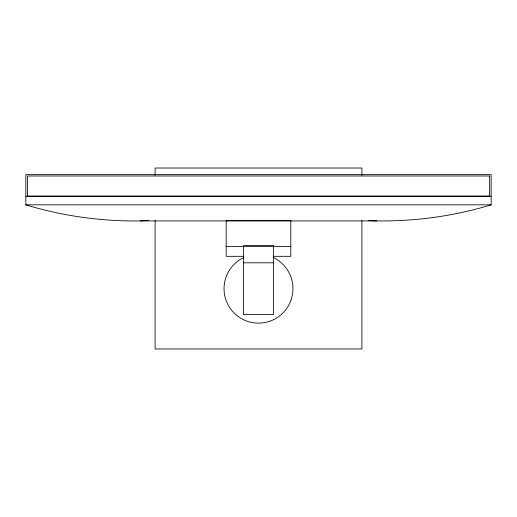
<?xml version="1.0" encoding="UTF-8"?>
<svg xmlns="http://www.w3.org/2000/svg" width="517" height="517" viewBox="0 0 517 517"><rect width="100%" height="100%" fill="white"/><g stroke="black" fill="none" stroke-linecap="round" stroke-linejoin="round"><path stroke-width="0.78" d="M491.15 204.848C454.152 216.125 415.442 221.431 376.783 220.927L140.217 220.927C101.558 221.431 62.848 216.125 25.85 204.848L25.85 174.63L491.15 174.63L491.15 204.848L25.85 204.848M140.217 220.927L148.838 220.513M25.85 196.26L491.15 196.26M226.188 220.649L290.812 220.649M226.188 246.422L290.812 246.422M243.74 256.316L226.188 256.316L226.188 220.572M273.26 256.316L290.812 256.316L290.812 220.572M243.423 262.81L273.577 262.81M368.162 220.513L376.783 220.927M361.9 175.295L361.9 168.025L155.1 168.025L155.1 175.295M361.9 220.533L361.9 348.975L155.1 348.975L155.1 220.533M273.073 257.427A34.465 34.465 0 0 1 285.533 310.038A34.465 34.465 0 0 1 231.467 310.038A34.465 34.465 0 0 1 243.927 257.427M489.425 175.98L27.575 175.98L27.575 196.124L489.425 196.124L489.425 175.98M273.577 245.575L243.423 245.575L243.423 314.51L273.577 314.51L273.577 245.575"/></g></svg>
